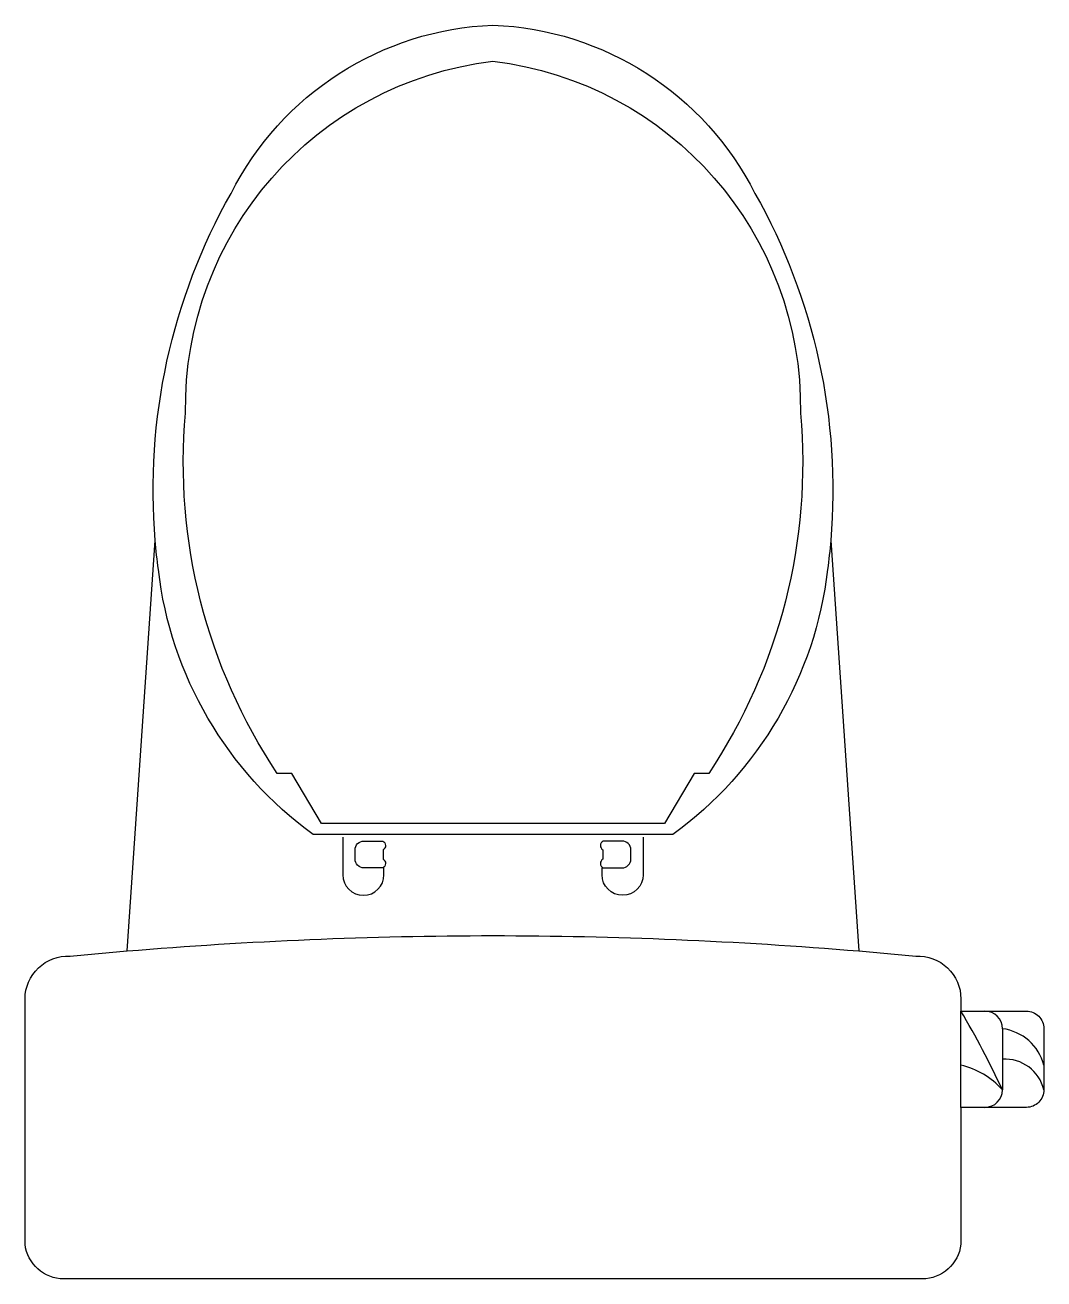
# Model space of a CAD drawing. Header units: millimetres. Extents: x -267 to 314, y 0 to 715.
import ezdxf

# ---------------------------------------------------------------- set-up
doc = ezdxf.new("R2010")
doc.units = ezdxf.units.MM

msp = doc.modelspace()

# ---------------------------------------------------------------- linework, layer by layer
for p, q in [((266.64, 97.82), (266.64, 152.67)), ((290.3, 142.67), (290.3, 107.82))]:
    msp.add_line(p, q)
for points in [[(192.46, 420.96), (208.52, 186.99, -0.003225), (241.03, 184.07, -0.42765), (266.64, 159.61), (266.64, 152.67), (303.95, 152.67, -0.414214), (313.95, 142.67), (313.95, 107.82, -0.414214), (303.95, 97.82), (266.64, 97.82), (266.64, 19.81, -0.382307), (244.52, 0), (0, 0), (-244.52, 0, -0.382307), (-266.64, 19.81), (-266.64, 159.61, -0.42765), (-241.03, 184.07, -0.003225), (-208.52, 186.99), (-192.46, 420.96, -0.15078), (-149.25, 618.93, -0.272339), (0, 714.88, -0.272339), (149.25, 618.93, -0.15078)], [(-78.58, 239.37), (-78.58, 244.63, -0.414214), (-73.58, 249.63), (-62.78, 249.63, -0.58538), (-62.59, 244.63), (-62.59, 239.37, -0.58538), (-62.78, 234.37), (-73.58, 234.37, -0.414214)], [(78.58, 239.37), (78.58, 244.63, 0.414214), (73.58, 249.63), (62.78, 249.63, 0.58538), (62.59, 244.63), (62.59, 239.37, 0.58538), (62.78, 234.37), (73.58, 234.37, 0.414214)]]:
    msp.add_lwpolyline(points, format="xyb", close=True)
for points in [[(-2.63, 259.64), (-97.78, 259.64), (-114.57, 288.25), (-122.96, 288.25, -0.17108), (-175.2, 493.64, -0.383832), (0, 694.31, -0.383832), (175.2, 493.64, -0.17108), (122.96, 288.25), (114.57, 288.25), (97.78, 259.64), (-97.78, 259.64)], [(192.46, 420.96, -0.012082), (190.67, 404.46, -0.20934), (102.56, 253.42), (0, 253.42), (-102.56, 253.42, -0.20934), (-190.67, 404.46, -0.012082), (-192.46, 420.96)], [(-85.6, 251.95), (-85.6, 230.44, 1), (-62.13, 230.44), (-62.13, 234.37)], [(85.6, 251.95), (85.6, 230.44, -1), (62.13, 230.44), (62.13, 234.37)], [(-208.52, 186.99, -0.020628), (0, 195.73, -0.020628), (208.52, 186.99, -0.020628)]]:
    msp.add_lwpolyline(points, format="xyb")
for centre, radius, start, end in [((-156.56, -99.26), 492.5, 24.86427, 30.76499), ((280.3, 142.67), 10, 0, 90), ((286.76, 114.81), 28.08, 14.40843, 82.76034), ((255.76, 76.82), 46.41, 41.91484, 76.44129), ((291.82, 102.54), 22.75, 13.4235, 93.84122), ((280.3, 107.82), 10, 270, 0)]:
    msp.add_arc(centre, radius, start, end)

doc.saveas('drawing.dxf')
